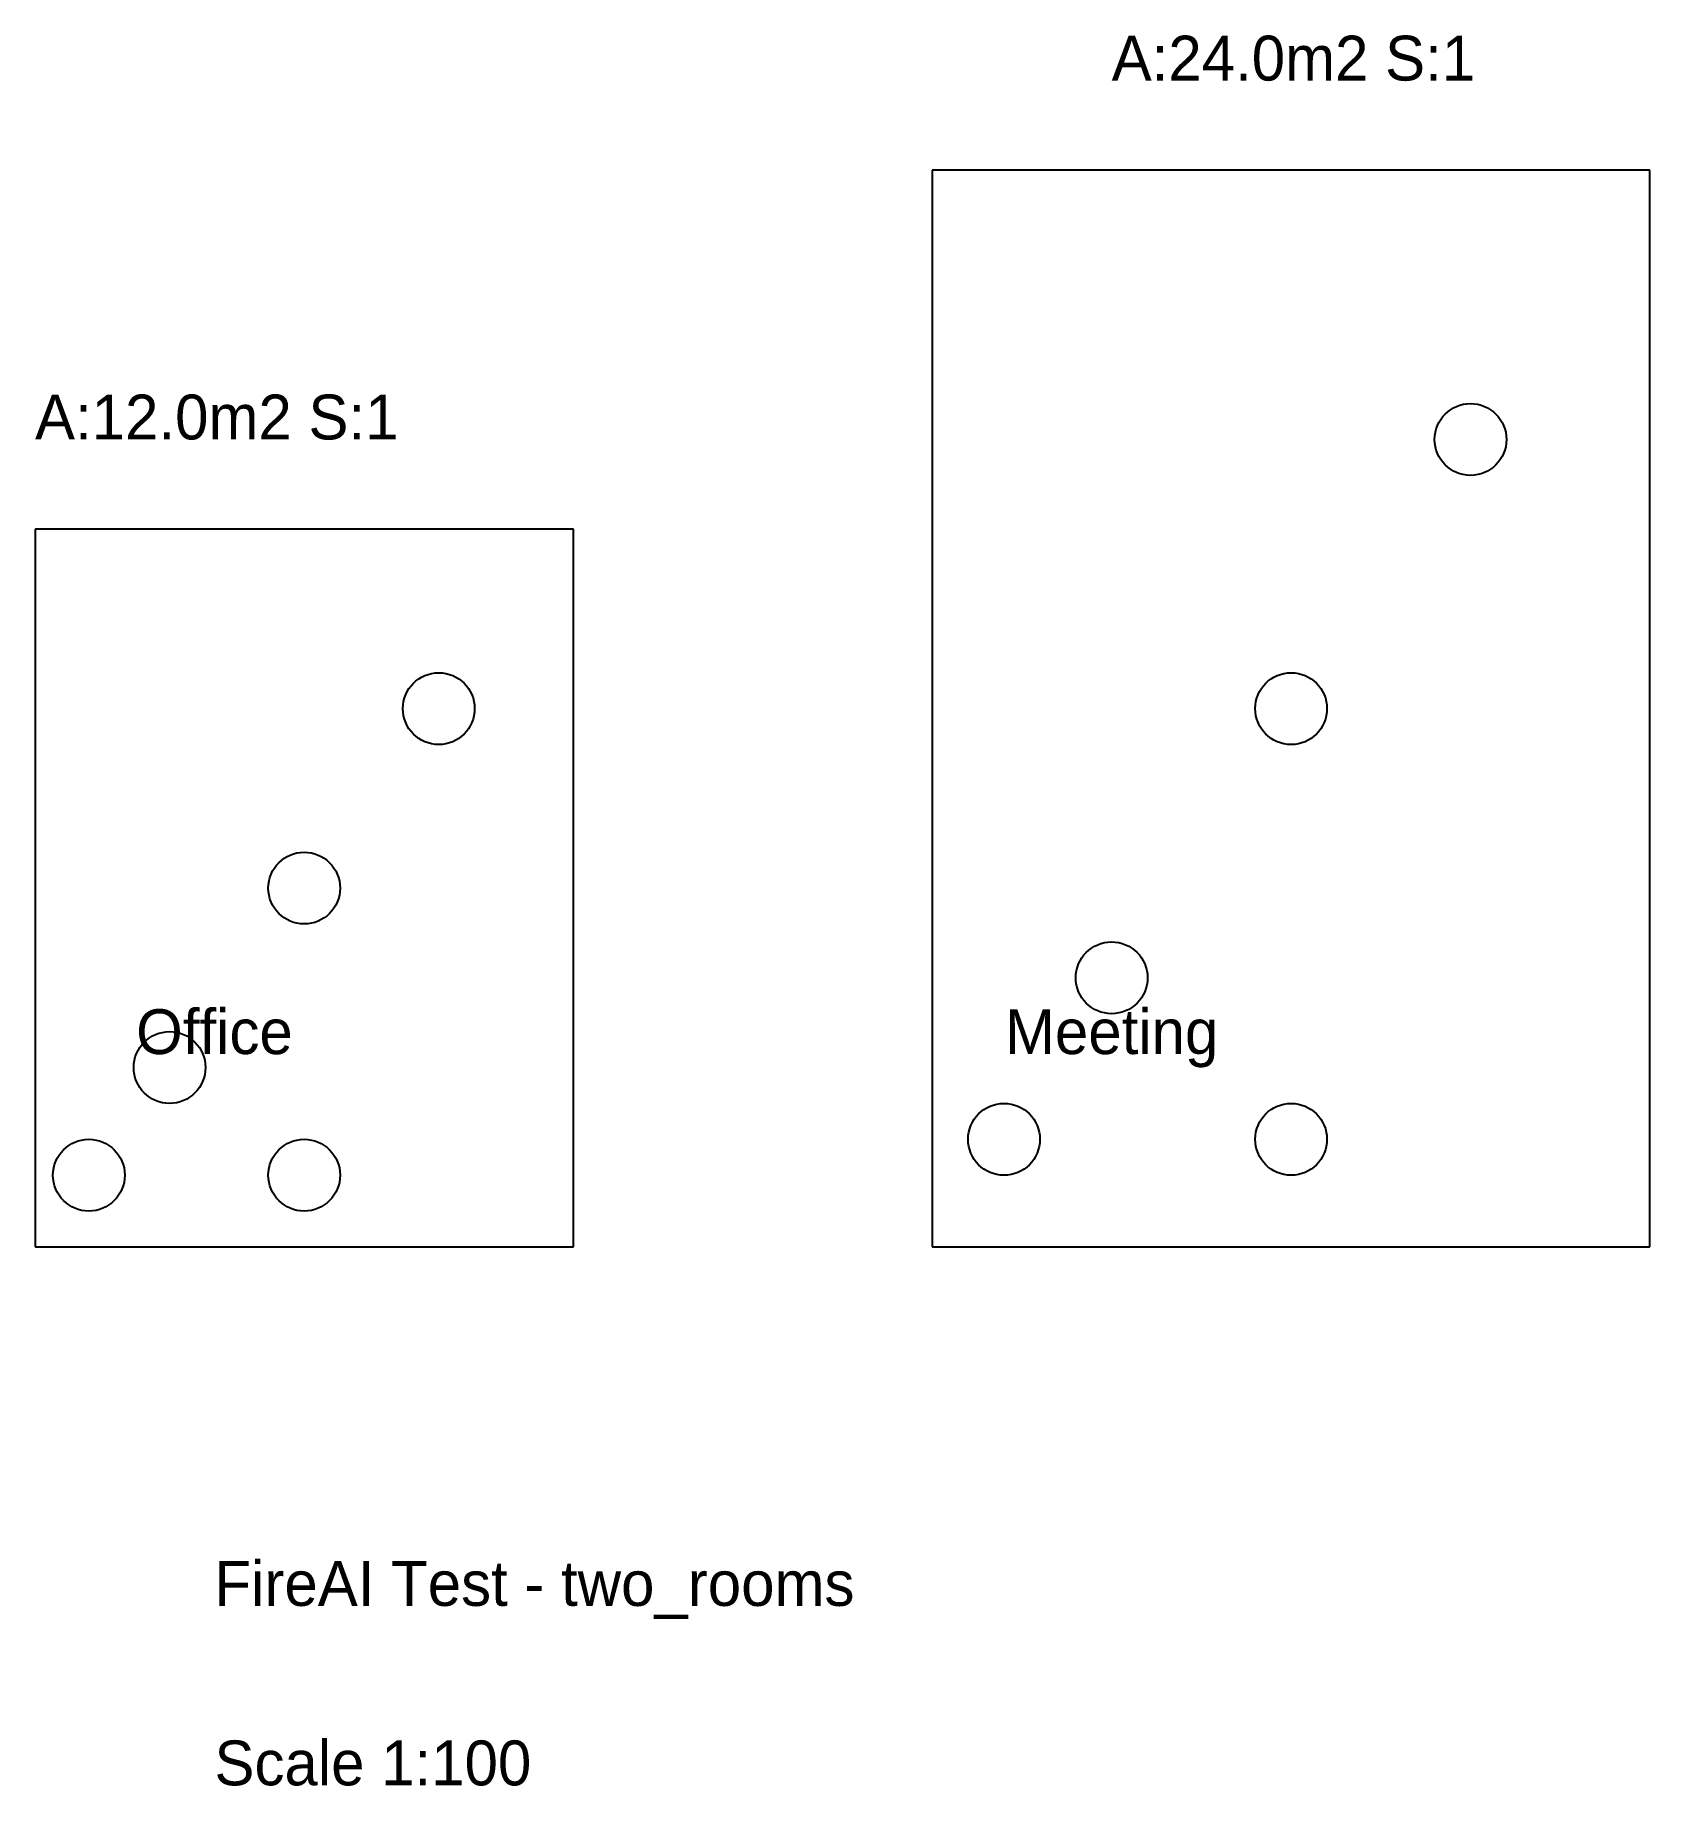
# Model space of a CAD drawing. Header units: metres. Extents: x 0 to 90, y -30 to 67.5.
import ezdxf
from ezdxf.enums import TextEntityAlignment as Align

# ---------------------------------------------------------------- set-up
doc = ezdxf.new("R2010")
doc.units = ezdxf.units.M
for name, color, linetype in [('DEVICES', 1, 'Continuous'), ('TEXT', 7, 'Continuous'), ('WALLS', 7, 'Continuous')]:
    doc.layers.add(name, color=color, linetype=linetype)

msp = doc.modelspace()

# ---------------------------------------------------------------- linework, layer by layer
at = {"layer": 'DEVICES'}
for centre in [(80, 45), (22.5, 30), (70, 30), (15, 20), (60, 15), (7.5, 10), (54, 6), (70, 6), (3, 4), (15, 4)]:
    msp.add_circle(centre, 2, dxfattribs=at)
at = {"layer": 'WALLS'}
for p, q in [((90, 60), (50, 60)), ((50, 60), (50, 0)), ((90, 0), (90, 60)), ((30, 40), (0, 40)), ((0, 40), (0, 0)), ((30, 0), (30, 40)), ((0, 0), (30, 0)), ((50, 0), (90, 0))]:
    msp.add_line(p, q, dxfattribs=at)

# ---------------------------------------------------------------- texts
at = {"layer": 'TEXT'}
for s, p in [('A:24.0m2 S:1', (60, 65)), ('A:12.0m2 S:1', (0, 45)), ('FireAI Test - two_rooms', (10, -20)), ('Scale 1:100', (10, -30))]:
    msp.add_text(s, height=2.5, dxfattribs=at).set_placement(p)
for s, p in [('Office', (10, 10)), ('Meeting', (60, 10))]:
    msp.add_text(s, height=2.5, dxfattribs=at).set_placement(p, align=Align.BOTTOM_CENTER)

doc.saveas('drawing.dxf')
